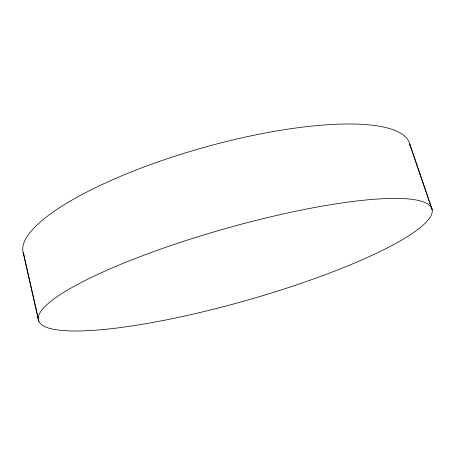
<?xml version="1.0" encoding="UTF-8"?>
<svg xmlns="http://www.w3.org/2000/svg" width="455" height="455" viewBox="0 0 455 455"><rect width="100%" height="100%" fill="white"/><g stroke="black" fill="none" stroke-linecap="round" stroke-linejoin="round"><path stroke-width="0.68" d="M409.745 143.979L432.091 209.391A204.477 37.412 -15.8 0 1 143.922 324.017A204.477 37.412 -15.8 0 1 129.726 260.692A204.477 37.412 -15.8 0 1 432.091 209.391M409.915 144.713L432.187 209.926M23.814 254.561L38.976 321.611M23.114 252.388L38.419 320.075M24.007 255.005A200.78 52.393 -15.8 0 1 202.742 147.784A200.78 52.393 -15.8 0 1 410.114 146.049"/></g></svg>
